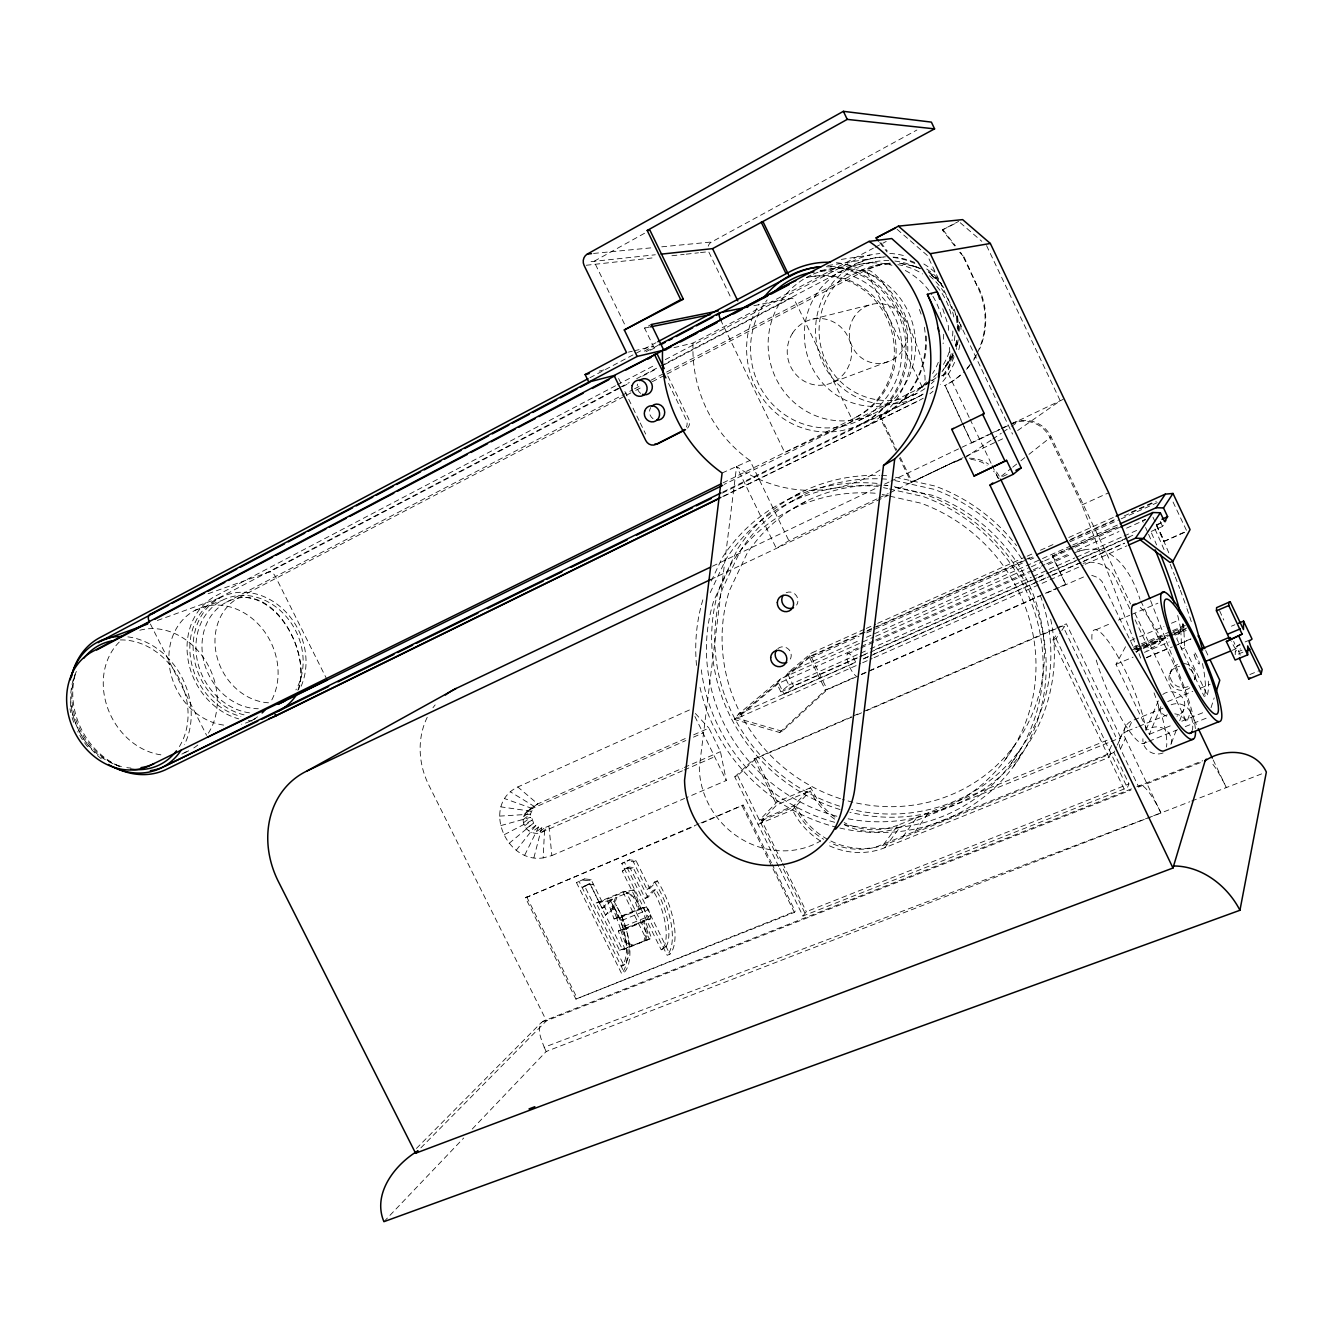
<?xml version="1.0" encoding="UTF-8"?>
<svg xmlns="http://www.w3.org/2000/svg" width="1333" height="1333" viewBox="0 0 1333 1333"><rect width="100%" height="100%" fill="white"/><g stroke="black" fill="none" stroke-linecap="round" stroke-linejoin="round"><path stroke-width="0.75" stroke-dasharray="5 3.75" d="M958.177 331.151L957.394 317.404M959.26 331.284L959.177 322.269M1235.224 654.653L1235.291 651.071L1240.606 648.871M689.411 709.972L517.804 786.97C481.213 804.499 505.507 863.734 543.148 857.902L544.68 827.776L682.363 768.308M642.306 921.203L643.689 920.92L648.055 933.017L644.872 941.248L643.489 941.548L646.672 933.317L642.306 921.203L644.989 920.103L651.554 938.299L624.81 949.096L618.329 930.984L623.911 929.817L650.454 918.987L650.671 915.538L648.488 909.539L646.105 906.973L637.957 909.123L633.608 897.059L626.11 893.243L634.108 889.927L640.623 908.023M623.911 929.817L624.161 926.368L622.011 920.387L619.612 917.854L614.013 918.954L607.581 900.958L596.134 902.991L619.595 950.296L624.81 949.096M1184.787 647.838L1181.705 649.121L1180.755 629.593L1183.187 624.161L1176.789 638.757L1204.132 696.376L1207.215 695.11L1184.787 647.838L1183.771 628.326A133.467 22.394 65.5 0 0 1182.738 622.978M880.047 469.999A136.632 131.334 82 0 1 736.582 466.483L699.308 767.441A81.13 74.965 45.5 0 0 740.948 838.74A81.13 74.965 45.5 0 0 820.695 840.923M682.363 770.824L541.898 832.125C534.433 835.858 525.152 830.692 523.486 822.761C521.086 813.247 531.067 808.115 537.732 803.916L686.078 738.182M969.174 417.396L947.946 372.957L950.312 361.243L949.529 347.413M955.511 345.947L956.644 340.348M956.311 347.363L958.327 339.432M533.9 857.752L541.665 827.743L544.68 827.776L537.566 833.308M955.644 346.38L956.994 341.398M1211.047 707.69L1214.163 697.892M1174.79 713.822A14.746 13.847 14.9 0 1 1186.787 722.236L1190.402 712.022A14.463 13.613 14.2 0 0 1171.257 704.757L1165.692 707.023M1176.189 730.301L1170.557 745.597A14.363 13.48 16.6 0 0 1165.425 729.634A14.363 13.48 16.6 0 0 1147.996 729.718M1179.722 720.72L1183.954 709.239M616.662 917.87L612.164 906.357L615.496 897.659L627.51 893.01L634.991 896.809L639.34 908.856L614.013 918.954M618.062 917.587L613.58 906.09L616.912 897.409M298.509 689.794C311.455 652.187 272.682 578.239 226.543 602.133A57.202 49.004 64 0 0 204.649 664.351A57.202 49.004 64 0 0 258.285 708.739M779.605 868.35L802.949 916.021L1127.351 787.72L1128.934 783.921L1113.905 752.495L1116.487 746.913M1125.519 646.755L1116.004 664.317L1149.379 734.316L1161.176 705.824M952.778 354.428L942.048 371.724M1146.113 729.684L1158.81 699.708M1169.774 673.782L1170.924 671.066M1120.52 748.979L1125.319 738.399A14.296 13.463 17.8 0 1 1132.25 720.67L1127.551 730.967A14.58 13.697 18.5 0 0 1120.52 748.979L1138.682 787.003A43.322 8.898 67.2 0 1 1160.943 812.963L544.197 1047.288C541.531 1039.59 535.749 1028.36 542.648 1021.428L1134.966 787.503M1120.053 738.449L1125.635 726.452M1117.337 745.064L1120.77 737.632L1066.4 623.811L862.701 711.905M1110.672 753.795L1108.973 757.411L884.829 847.705A71.599 66.55 40.5 0 1 826.993 844.672M711.305 581.021L722.286 557.661A179.488 170.574 44.1 0 1 877.697 483.429M710.222 592.668L726.018 559.06A175.739 167.042 44.1 0 1 878.247 486.445M1111.605 745.48L1107.456 754.245L875.348 847.288A68.183 63.367 40.5 0 1 829.859 842.589M297.826 690.244C311.239 655.753 279.763 594.185 239.373 597.417A56.569 48.605 64.1 0 0 217.579 658.985A56.569 48.605 64.1 0 0 270.666 702.874M524.735 855.12L538.682 826.893L541.665 827.743L534.533 833.275M943.497 369.224L947.196 364.992L953.078 353.095M665.983 946.58L667.333 944.197A45.372 19.412 68.1 0 0 658.919 895.093L655.669 889.378L653.02 890.477L645.189 898.475L630.459 868.666L626.51 868.183L622.311 871.149L661.235 949.846L665.983 946.58L661.235 949.846M663.284 947.646L664.634 945.28A45.355 19.462 68.1 0 0 656.253 896.176L653.02 890.477M953.228 354.961L947.196 364.992M1156.311 525.302L1163.959 541.448L1184.537 532.017M1013.78 766.175L1022.611 751.962M1151.212 531.434L1162.576 526.402L1166.308 520.42M1011.464 763.192L1019.778 749.946M864.434 629.259L811.447 653.07L809.164 656.669L784.92 677.031L788.836 685.062L780.888 691.894L776.922 683.746L780.821 678.697L873.815 637.007M1005.682 759.06L1014.68 745.064M1124.086 789.003L1052.803 639.973L1056.036 638.59L1060.651 632.025M1061.801 630.376L1066.4 623.811M1052.803 639.973L1057.236 633.708M914.871 831.975L928.501 812.78M902.841 836.824L916.787 817.529M884.829 847.705L899.942 827.226L1109.256 742.298M883.462 844.639L897.925 825.194L1111.939 738.249M780.821 678.697L738.499 714.121L734.383 719.487L779.605 732.467L782.271 731.3L827.21 689.661L859.402 675.481M784.92 677.031L788.786 672.032L811.447 653.07M1052.67 555.661L1065.817 584.637L1052.22 556.161L1067.866 548.863M802.949 916.021L806.332 911.689L1128.934 783.921M516.271 850.221L535.916 825.31L538.682 826.893L531.517 832.425M699.075 823.727L525.469 897.792L575.906 999.084L794.335 912.389L795.201 911.305L772.357 864.717M758.06 824.344L792.485 809.947L810.247 790.819A69.416 64.8 39.9 0 0 835.974 819.995M810.647 787.686L777.222 801.766L759.443 820.195L793.735 805.815L810.647 787.686L816.429 797.9A66.2 61.785 39.9 0 0 836.791 818.362M383.921 1221.678L463.701 1138.015M472.249 1129.051L546.18 1051.52L1189.786 801.766M613.58 906.79L616.829 912.439A44.955 20.145 68.3 0 1 624.594 961.326L621.228 966.342L623.877 965.275L627.243 960.26A44.989 20.112 68.3 0 0 619.428 911.355L616.196 905.707L613.58 906.79L605.399 914.888L608.031 913.805L616.196 905.707M760.91 823.161L764.525 819.378M781.738 861.485L761.693 820.561L776.722 804.932L810.247 790.819M575.906 999.084L795.201 911.305M645.189 898.475L647.855 897.359L655.669 889.378M649.771 888.494L657.302 880.863A51.954 22.161 68.1 0 1 669.882 954.211L667.166 955.294L621.761 863.451L629.676 859.835L636.024 860.651L649.771 888.494L647.105 889.594L633.358 861.785L626.993 860.968L629.676 859.835M420.878 1147.863L546.447 1020.795L1130.951 790.052M647.105 889.594L654.653 881.979L657.302 880.863M416.429 1148.429L541.281 1022.594M702.274 822.894L743.131 805.065L771.457 862.851M584.554 878.897L576.473 882.579L621.578 973.473L624.227 972.407A51.454 23.061 68.3 0 0 612.663 899.408L604.749 907.14L602.133 908.223L588.486 880.696L581.938 879.997L584.554 878.897L591.102 879.597L608.031 913.805M602.133 908.223L610.064 900.491L612.663 899.408M778.705 866.517L734.783 776.839L737.632 775.623L756.044 758.46L855.12 715.638M734.783 776.839L754.178 758.827L851.27 716.837M779.605 732.467L825.41 690.094L853.853 677.581M584.787 886.445L589.336 883.829L593.368 884.246L586.703 884.929L582.138 887.561L584.787 886.445L623.877 965.275M873.765 640.89L778.722 683.262L784.037 694.16L793.518 685.928L861.984 655.536M778.722 683.262L737.149 718.254L782.271 731.3M865.05 632.175L810.197 656.769L788.286 675.214L793.518 685.928M776.922 683.746L734.383 719.487L860.751 663.567M509.089 843.356L533.567 823.061L535.916 825.31L528.734 830.809M1001.4 476.114L1011.13 468.433M1012.747 467.167L1019.228 462.034M1020.861 460.768L1027.343 455.636M1028.959 454.37L1051.087 436.891L1130.534 603.966M541.898 832.125L548.979 826.593L551.862 855.569L543.148 857.902M932.1 380.788L936.083 377.722L931.45 380.821M526.368 828.559L533.567 823.061L530.401 814.18L534 806.265L510.289 791.769M524.585 825.81L531.8 820.345L503.641 835.008M523.486 822.761L530.717 817.312L500.308 825.727M523.169 819.595L530.401 814.18L499.325 816.129M523.636 816.562L530.867 811.164L500.741 806.865M526.802 811.614L537.732 803.916L517.804 786.97M524.885 813.83L532.1 808.464L504.474 798.55M1240.207 655.136L1236.724 646.338L1239.89 644.089M1017.629 430.542L1060.235 400.75L986.42 245.289M991.036 440.19L963.609 458.735L955.411 461.368L911.172 482.379L899.458 458.002M992.752 439.04L1001.316 433.242M1003.033 432.075L1009.897 427.443M1011.614 426.277L1018.462 421.645A28.993 28.843 16.2 0 1 1050.021 437.724L1081.979 504.907L1140.681 658.069M929.917 381.855L922.186 387.02L724.219 484.396M890.094 492.677L956.194 460.851M911.172 482.379L1003.132 438.574M963.776 426.36L971.724 442.956L945.08 385.437A72.898 71.016 -83.9 0 0 960.66 375.056M876.964 498.909L788.869 540.715L776.339 548.413L736.582 466.483M929.434 382.838L916.304 389.736A66.1 64.251 -88.8 0 0 928.918 381.521M793.685 508.356L807.698 500.442M644.539 233.275L593.968 261.335L625.294 325.702M790.652 502.091L803.882 494.793M708.223 246.188A7.198 6.748 87.5 0 1 711.572 241.989L916.854 130.051M788.236 499.442L802.399 491.727M644.289 351.146L653.42 346.313L644.555 328.101L651.304 324.486M589.902 377.756L655.986 342.714M645.938 351.779L658.802 344.964M650.404 350.196L657.752 346.297M673.981 347.663L693.043 343.064L873.332 248.221M875.181 247.255L886.212 241.44M615.529 385.787L215.696 595.951A67.117 57.419 64 0 0 188.303 661.068A67.117 57.419 64 0 0 238.69 718.87M617.362 384.82L656.069 364.492M665.267 359.643L851.37 261.835A77.614 75.414 -89.2 0 1 879.83 253.57M618.245 388.32L217.129 598.817A63.917 54.686 64 0 0 191.219 661.851A63.917 54.686 64 0 0 240.873 716.371M620.095 387.353L629.309 382.521M636.691 378.655L658.802 367.042M660.651 366.075L852.97 265.15A73.915 71.832 -89.2 0 1 883.862 257.102M208.148 593.702L269.383 571.94L629.759 382.871M642.623 376.123L657.336 368.391M664.684 364.542L791.552 297.975A7.265 1.866 63.3 0 1 796.567 304.107L852.82 421.011L784.737 452.504L720.92 320.57M226.543 602.133L632.675 389.803M634.525 388.836L641.889 384.987M651.087 380.172L859.535 271.199A66.1 64.251 -88.8 0 1 892.244 264.117M954.728 245.939L942.331 229.926L958.66 221.395M239.373 597.417L624.66 396.151M626.51 395.185L633.891 391.335M635.724 390.369L643.106 386.52M652.32 381.705L665.234 374.956M667.067 374.006L866.167 269.999L881.863 264.301L890.127 263.084M942.331 229.926L955.494 223.327M723.036 482.879L855.519 417.579A74.665 71.949 83.3 0 0 892.177 326.352A74.665 71.949 83.3 0 0 808.798 277.097L806.698 277.464A74.948 72.182 83.1 0 1 890.361 326.902A74.948 72.182 83.1 0 1 853.603 418.462L855.519 417.579M722.903 491.977L862.851 423.211A82.379 79.413 83.7 0 0 905.807 331.067A82.379 79.413 83.7 0 0 828.376 266.433M722.386 493.043L916.454 397.701A73.915 71.832 -89.2 0 0 923.053 394.018M722.769 496.459L918.037 401.016A77.614 75.414 -89.2 0 0 923.252 398.184M723.919 496.193L918.037 401.016M647.855 897.359L633.125 867.533L629.193 867.05L622.311 871.149M181.788 754.128L189.186 750.562A65.317 54.786 63.6 0 1 181.555 753.512M250.821 720.886L258.069 717.387M895.859 450.504L879.663 416.779L880.58 416.346A83.546 80.73 85.8 0 0 925.952 332.45M962.909 424.511L945.08 385.437M712.439 566.242L877.78 487.395M889.011 482.046L883.429 484.712L887.461 485.612M890.861 481.163L988.27 434.725M990.119 433.842L999.433 429.409M1001.283 428.51L1008.731 424.977M971.724 442.956L1063.567 399.167M860.985 424.094L917.954 397.001M878.847 498.009L888.211 493.56M710.656 579.555L888.578 495.193M859.185 420.378L873.865 413.513M904.074 399.417L916.354 393.685M1007.148 474.415L998.367 478.514A33.458 32.958 44.6 0 0 993.585 471.149M1081.979 504.907L1108.689 492.777M941.581 375.839L947.946 372.957M722.103 472.998L749.962 460.468L788.869 540.715M866.333 628.41L875.781 624.161M877.681 623.311L1025.294 557.027M1027.193 556.178L1032.858 553.628M1040.44 550.229L1053.687 544.264M1068.816 537.466L1114.238 517.071M871.699 628.609L809.164 656.669L825.41 690.094M873.598 627.76L1023.294 560.61M1025.177 559.76L1032.758 556.361M1070.666 539.365L1114.238 519.803M1131.3 512.155L1154.028 501.958M866.933 631.325L874.498 627.926M876.398 627.077L1033.358 556.694M1069.299 540.565L1114.688 520.22M1124.136 515.971L1129.817 513.438M1131.717 512.588L1156.294 501.558M810.197 656.769L811.614 657.569L859.085 636.291M866.683 632.875L1022.411 563.093M1030.009 559.677L1033.808 557.977M1069.882 541.815L1119.27 519.687M1121.17 518.837L1157.244 502.658M788.786 672.032L858.852 640.69M866.417 637.307L1040.623 559.393M1042.523 558.544L1070.916 545.83M1072.815 544.98L1118.254 524.669M1069.766 548.013L1117.254 526.785M1052.22 556.161L1071.065 547.746M1072.948 546.913L1118.17 526.702M875.731 636.308L1029.676 567.391M1031.392 566.775L1042.973 561.443M1044.672 560.843L1073.382 547.863M1075.048 547.28L1120.603 526.935M1145.397 519.387L1142.481 520.686A133.383 22.578 65.5 0 1 1144.797 525.769M875.664 640.04L1031.542 570.541M1033.442 569.691L1044.839 564.609M1046.738 563.759L1069.549 553.578M1077.164 550.196L1118.97 531.55M1126.585 528.151L1145.58 519.687M847.521 653.903L858.885 648.838M860.768 647.988L1029.259 572.907M1031.159 572.057L1040.623 567.841M1048.188 564.476L1070.916 554.345M788.836 685.062L868.383 649.704M870.282 648.871L1031.259 577.289M1033.158 576.456L1074.831 557.927M1076.714 557.094L1122.169 536.882M1124.069 536.033L1137.332 530.134M863.884 654.686L867.683 653.003M875.298 649.621L1036.974 577.839M1038.874 576.989L1048.388 572.773M1050.287 571.924L1126.368 538.149M1128.268 537.299L1133.966 534.766M1156.794 524.635L1164.409 521.27M780.888 691.894L868.266 653.12M870.166 652.27L1044.889 574.706M1046.788 573.873L1122.769 540.148M1124.652 539.298L1132.25 535.933M1156.944 524.969L1160.743 523.286M738.499 714.121L856.269 661.934M863.867 658.552L871.465 655.186M873.365 654.353L1050.021 576.056M1051.92 575.223L1124.102 543.231M784.037 694.16L855.803 662.351A12.414 3.766 65.9 0 0 848.088 653.62A12.414 3.766 65.9 0 0 848.338 663.784A12.414 3.766 65.9 0 0 856.136 676.014M863.367 658.985L1050.854 575.923M1052.737 575.073L1081.146 562.493M1083.046 561.643L1124.702 543.181M693.693 734.816L708.906 728.068L720.47 751.662L726.285 780.505L686.462 797.634M530.551 809.248L685.912 740.498M693.493 737.149L702.974 732.95M862.651 662.734L872.149 658.519M874.048 657.686L1083.212 565.142M1085.129 564.309L1126.952 545.797M861.435 674.248L1043.472 594.118M1045.372 593.268L1058.652 587.436M1060.551 586.603L1066.233 584.087M861.285 674.648L1039.307 596.301M1046.872 592.968L1085.045 576.339M1163.959 541.448L1186.92 531.334L1172.257 500.342M684.262 767.475L720.47 751.662M684.262 769.991L714.638 756.744M853.17 716.021L860.785 712.722M857.019 714.805L864.65 711.505M866.55 710.689L1062.784 625.86L1115.754 736.699M551.862 855.569L684.579 798.45M1095.926 629.759L1110.956 623.327M1118.47 620.112L1129.734 615.279M1131.617 614.463L1157.894 603.199M1133.95 648.421L1165.725 634.841M1173.19 631.642L1184.404 626.86M1130.234 640.706L1137.732 637.524M1139.598 636.741L1163.942 626.427M1171.44 623.244L1178.922 620.078M700.991 822.928L743.131 805.065M525.469 897.792L694.676 826.127M1133.35 647.221L1170.824 631.409M1172.69 630.626L1187.686 624.294M576.473 882.579L579.122 881.463L624.227 972.407M621.761 863.451L624.444 862.318L669.882 954.211M1132.417 649.871L1138.032 647.505M1139.915 646.722L1168.008 634.875M1169.874 634.075L1184.87 627.76M1134.766 649.987L1172.224 634.191M1174.106 633.408L1187.203 627.876M588.486 880.696L591.102 879.597M633.358 861.785L636.024 860.651M1136.899 649.688L1172.49 634.691M1174.356 633.891L1185.604 629.159M1137.099 650.071L1168.941 636.657M1170.824 635.858L1185.803 629.543M1135.699 651.704L1141.315 649.338M1143.197 648.538L1167.541 638.29M1175.04 635.141L1186.27 630.409M583.204 886.612L585.837 885.512M586.703 884.929L589.336 883.829M624.477 869.166L629.193 867.05M1116.004 664.317L1133.1 657.136M1144.497 652.337L1169.191 641.956M630.459 868.666L633.125 867.533M1146.53 657.452L1170.724 647.321M1178.155 644.206L1191.185 638.74M1146.213 657.836L1172.29 646.905M1174.14 646.122L1190.902 639.09M761.693 820.561L795.951 806.215A71.182 66.2 40.4 0 0 827.027 839.007M1231.425 626.193L1234.891 624.744M596.134 902.991L622.911 891.86L634.108 889.927M599.117 902.458L625.827 891.36L649.304 938.815L622.511 949.629L590.752 885.345M607.581 900.958L615.496 897.659M1245.105 641.939L1250.304 639.773M1236.724 646.338L1240.24 644.889M1232.142 650.371L1235.824 648.838A6.565 0.95 66 0 0 1233.642 641.44M1238.457 651.604L1241.973 650.154M1242.939 652.17L1237.624 654.353L1235.291 651.071M619.612 917.854L646.105 906.973M622.011 920.387L648.488 909.539M1167.741 701.558L1192.802 691.31M1200.5 688.161L1210.147 684.212M624.161 926.368L650.671 915.538M1134.1 719.92L1163.826 707.79M618.329 930.984L643.689 920.92M1249.871 674.515L1260.418 670.216M1127.551 730.967L1137.016 727.118M1138.915 726.352L1167.291 714.821M1111.172 741.531L1120.77 737.632M1149.379 734.316L1172.274 725.052M1181.804 721.203L1204.699 711.955M619.595 950.296L651.554 938.299M1113.905 752.495L887.778 843.706A71.182 66.2 40.4 0 1 830.276 840.723M1143.114 743.597L1146.947 742.064M1148.863 741.281L1177.606 729.701M1185.27 726.618L1208.265 717.354M1011.264 423.977L1018.462 421.645M622.228 965.309L624.877 964.242M1136.899 786.737L1202.716 760.743M1138.682 787.003L1201.316 762.276M1191.702 801.016L1262.534 773.54M833.692 381.954L891.11 360.427M1074.698 552.662L1079.68 550.896M195.135 610.281L221.861 600.5M889.261 263.734L881.863 264.301L859.535 271.199M157.344 620.495L220.412 597.617M542.648 1021.428L546.447 1020.795L428.959 785.42A76.881 68.266 56.7 0 1 427.343 717.071M897.925 825.194L890.027 827.81A66.2 61.785 39.9 0 1 844.206 822.611M977.306 352.862A72.998 71.116 -84.1 0 0 977.939 287.678L964.076 257.002L960.36 252.204M812.747 319.12L872.565 304.157M599.2 371.091L607.231 369.091M1084.112 549.896C1114.688 543.631 1132.284 574.656 1139.948 599.2M628.443 352.129L632.292 351.229M634.208 350.796L653.42 346.313M1079.097 551.029L1084.629 549.763M620.661 930.034L624.977 942.114L634.175 945.547M646.672 933.317L648.055 933.017M644.555 328.101L650.554 326.868M753.895 305.707L791.552 297.975M644.989 920.103L650.454 918.987M959.677 252.337L964.076 257.002M637.957 909.123L639.34 908.856M612.164 906.357L613.58 906.09M633.608 897.059L634.991 896.809M875.414 265.434L881.863 264.301M626.11 893.243L627.51 893.01M820.328 270.599L852.97 265.15M820.195 270.966L826.277 269.949M859.535 264.367L873.082 262.101M827.71 265.567L872.365 258.419M841.29 259.402L869.999 255.02M586.17 265.267L655.586 257.569M671.915 255.753L684.162 254.386M686.212 254.17L698.459 252.803M700.491 252.57L708.673 251.67L731.084 298.092M591.052 261.651L655.319 254.77M593.552 253.437L653.487 247.621M661.751 246.822L711.572 241.989M1091.727 575.306L1098.342 577.739L1102.024 581.521L1133.633 647.605M921.12 268.799L914.905 266.2L898.492 263.001L918.037 267.15M895.509 477.231L934.95 486.028A175.223 167.025 43.6 0 1 1016.562 545.68M894.843 480.563L933.833 489.278A171.824 163.776 43.6 0 1 1023.127 560.943M894.26 486.745L932.267 495.276A164.775 157.077 43.6 0 1 1038.007 698.009A164.775 157.077 43.6 0 1 842.523 799.367M895.543 487.428L923.802 493.777A179.488 170.574 44.1 0 1 1040.99 708.573A179.488 170.574 44.1 0 1 839.223 827.893M883.529 487.645L887.511 488.528M889.511 488.978L923.369 496.592A175.739 167.042 44.1 0 1 1038.29 705.907A175.739 167.042 44.1 0 1 842.506 824.211M882.179 494.443L888.011 495.759M889.961 496.193L921.086 503.224A168.774 160.41 44.1 0 1 1031.725 702.574A168.774 160.41 44.1 0 1 846.822 818.545M624.977 942.114L632.792 945.863M914.905 266.2L919.92 268.699M928.734 272.299L938.265 279.413M960.21 222.728L981.788 241.306M897.109 229.326L927.385 255.503L1012.53 434.108M941.181 283.779L929.967 273.715L941.398 283.812M695.359 713.488L708.906 728.068M943.031 229.843L955.411 245.822M880.88 242.739L887.245 250.971M879.763 242.606L887.028 252.004M793.735 805.815L799.7 816.329A68.183 63.367 40.5 0 0 823.644 839.29M150.379 623.994L206.615 735.366M327.218 680.047L275.431 576.572A6.482 3.333 61 0 0 269.383 571.94M526.668 896.776L577.039 997.934M622.911 891.86L646.455 939.448M782.638 863.334L806.332 911.689M737.632 775.623L779.772 861.685M783.371 869.016L805.815 914.871M742.198 805.982L794.335 912.389M694.893 716.454L726.285 780.505M618.579 378.505L621.295 384.071M624.894 391.469L632.125 406.282M633.025 408.131L639.34 421.095M640.24 422.944L645.672 434.058M756.044 758.46L777.222 801.766M754.178 758.827L776.722 804.932M811.614 657.569L827.21 689.661M667.85 376.023L688.744 419.012A8.065 7.581 72.7 0 1 686.345 429.193M668.549 383.404L686.278 419.878A8.098 7.615 72.6 0 1 686.412 427.01M880.58 416.346L896.742 450.004M900.342 457.502L912.022 481.813M1125.319 738.399L1160.943 812.963M970.057 419.262L991.285 463.701M992.169 465.55L998.367 478.514L999.783 477.397A33.325 32.858 44.4 0 0 995.018 470.066M1056.036 638.59L1127.351 787.72M1140.831 601.05L1160.243 641.906A13.28 1.95 -24.3 0 1 1146.897 650.237M1190.402 712.022L1197.417 726.768M1213.18 759.943L1226.327 787.586A43.606 7.598 66.9 0 0 1210.847 761.943M1135 613.363L1186.787 722.236M963.409 257.136L977.939 287.678M1129.801 608.748L1114.888 577.389A26.31 25.46 15.6 0 0 1083.062 563.342M1135.066 619.828L1148.23 647.505M1160.177 521.336L1162.576 526.402M1156.511 524.635L1164.242 540.948M1205.682 650.504L1208.315 656.086M544.197 1047.288L546.18 1051.52M1219.578 610.664L1223.811 620.078M1150.596 600.583L1181.288 679.513A76.864 13.647 66.2 0 1 1195.334 728.584M622.044 929.751L626.377 941.798M942.748 308.723L948.28 325.685L948.613 331.617M957.194 315.688L958.16 332.867M432.958 707.756A76.881 68.266 56.7 0 1 435.158 704.907M1012.447 423.194A28.909 28.759 14.7 0 1 1051.087 436.891M1163.092 752.945A14.363 13.48 16.6 0 1 1142.914 738.715M837.207 827.41A179.488 170.574 44.1 0 1 699.592 685.479M696.526 665.384A179.488 170.574 44.1 0 1 703.557 597.534M1050.704 619.212A175.223 167.025 43.6 0 1 849.854 812.247M840.09 809.564A175.223 167.025 43.6 0 1 719.387 587.703L737.766 548.696A175.223 167.025 43.6 0 1 879.563 475.381M881.646 475.448A175.223 167.025 43.6 0 1 889.894 475.981M1040.34 595.601A171.824 163.776 43.6 0 1 1011.23 760.526A171.824 163.776 43.6 0 1 851.604 809.448M839.557 806.132A171.824 163.776 43.6 0 1 722.403 588.869L740.465 550.612A171.824 163.776 43.6 0 1 879.547 478.814M881.58 478.88A171.824 163.776 43.6 0 1 889.678 479.413M834.641 822.278A175.739 167.042 44.1 0 1 701.325 669.866M836.891 816.246A168.774 160.41 44.1 0 1 713.855 600.5L731.55 563.009A168.774 160.41 44.1 0 1 877.797 493.443M840.523 798.734A164.775 157.077 43.6 0 1 729.434 590.602L746.813 553.911A164.775 157.077 43.6 0 1 881.846 485.262M883.879 485.345A164.775 157.077 43.6 0 1 887.945 485.612M899.942 827.226A69.416 64.8 39.9 0 1 843.739 824.461M820.561 841.056A71.599 66.55 40.5 0 1 792.485 809.947M1162.809 694.426A13.463 12.697 14.1 0 1 1182.754 697.992A13.463 12.697 14.1 0 1 1176.939 716.188M1166.692 716.254A13.463 12.697 14.1 0 1 1158.027 702.924M1202.483 663.534A168.441 28.376 65.6 0 1 1204.799 677.581L1205.249 682.379A168.441 28.376 65.6 0 1 1204.132 696.376M1208.281 681.146A168.541 28.143 65.6 0 1 1207.215 695.11M1188.07 686.628A12.73 12.047 11.7 0 1 1171.274 680.28A12.73 12.047 11.7 0 1 1177.539 664.434M1184.021 663.517A12.73 12.047 11.7 0 1 1194.718 680.013M1189.852 687.811A12.797 12.114 12 0 1 1170.124 683.063A12.797 12.114 12 0 1 1179.605 666.267M1189.153 668.533A12.797 12.114 12 0 1 1194.451 679.713M1143.397 647.705A13.28 1.95 -24.3 0 1 1160.26 641.906M1136.216 652.57A13.28 1.95 -24.3 0 1 1138.515 650.537M1152.962 517.171A176.156 29.443 65.6 0 1 1155.411 522.453M1156.228 524.219A176.156 29.443 65.6 0 1 1169.424 554.278M1154.978 529.018A176.039 29.693 65.6 0 1 1164.326 550.246M1170.207 564.342A176.039 29.693 65.6 0 1 1174.556 575.173M1175.306 577.072A176.039 29.693 65.6 0 1 1179.655 588.42M1180.355 590.286A176.039 29.693 65.6 0 1 1186.303 606.782M1186.92 608.581A176.039 29.693 65.6 0 1 1191.452 622.178M1145.564 527.485A133.383 22.578 65.5 0 1 1147.83 532.583M1148.579 534.3A133.383 22.578 65.5 0 1 1150.796 539.398M1177.689 615.479A133.383 22.578 65.5 0 1 1180.755 629.593M1151.495 533A133.467 22.394 65.5 0 1 1156.594 544.914M1154.028 692.893A76.431 14.63 66.3 0 1 1166.442 747.03M969.358 458.219A33.325 32.858 44.4 0 1 988.536 464.184M953.828 462.434A33.458 32.958 44.6 0 1 962.059 459.785M970.741 459.385A33.458 32.958 44.6 0 1 987.07 465.267M976.423 354.578A72.998 71.116 -84.1 0 1 972.49 361.126M970.291 364.242A72.998 71.116 -84.1 0 1 966.692 368.674M959.993 375.373A72.998 71.116 -84.1 0 1 944.397 385.77M978.589 287.511A72.898 71.016 -83.9 0 1 979.555 349.113M976.156 355.961A72.898 71.016 -83.9 0 1 973.157 360.843M969.791 365.459A72.898 71.016 -83.9 0 1 963.442 372.49M919.37 309.456A83.696 80.863 85.7 0 1 921.27 314.671M924.369 327.235A83.696 80.863 85.7 0 1 879.663 416.779M1140.265 607.398A70.349 12.497 66.2 0 1 1175.456 668.15A70.349 12.497 66.2 0 1 1192.485 729.851M1145.68 741.481A61.935 12.264 66.3 0 1 1123.286 721.72A61.935 12.264 66.3 0 1 1095.759 658.419M1091.944 639.29A61.935 12.264 66.3 0 1 1115.671 652.687A61.935 12.264 66.3 0 1 1146.013 730.584M749.962 460.468A133.75 128.801 83.1 0 1 693.043 343.064M786.203 592.718A8.365 7.948 53.9 0 1 796.634 605.082M777.822 648.604A8.315 7.831 50.6 0 1 789.902 659.818M1235.808 648.838A6.565 0.95 66 0 1 1231.492 641.106M610.064 900.491A51.42 23.111 68.3 0 1 621.578 973.473M654.653 881.979A51.92 22.228 68.1 0 1 667.166 955.294M897.842 264.684A66.1 64.251 -88.8 0 1 922.519 273.932M936.866 286.445A66.1 64.251 -88.8 0 1 951.679 317.487M952.845 331.034A66.1 64.251 -88.8 0 1 952.012 340.665M949.229 351.929A66.1 64.251 -88.8 0 1 941.598 367.425M936.999 373.523A66.1 64.251 -88.8 0 1 930.351 380.305M130.884 768.058A63.651 52.97 63.5 0 1 126.802 767.625M121.42 766.558A63.651 52.97 63.5 0 1 77.164 669.899M87.628 746.747A70.499 58.719 63.5 0 1 77.714 731.567M73.682 722.286A70.499 58.719 63.5 0 1 71.282 714.605M70.799 712.672A70.499 58.719 63.5 0 1 69.999 708.756M127.901 636.874A70.499 58.719 63.5 0 1 184.321 744.73M119.453 766.242A66.95 55.753 63.5 0 1 75.448 673.448M120.353 639.94A66.95 55.753 63.5 0 1 178.572 677.547A66.95 55.753 63.5 0 1 178.672 747.696M244.056 714.871A63.734 54.57 64 0 1 194.485 633.508A63.734 54.57 64 0 1 268.4 598.734A63.734 54.57 64 0 1 300.142 688.478M249.504 712.838A60.518 51.82 64 0 1 196.751 637.024A60.518 51.82 64 0 1 267.95 601.85A60.518 51.82 64 0 1 295.909 689.911M118.954 766.092A70.282 58.585 63.5 0 1 75.964 672.215M160.876 754.828A65.317 54.786 63.6 0 1 107.24 706.84A65.317 54.786 63.6 0 1 121.736 639.773M139.815 630.242A65.317 54.786 63.6 0 1 204.665 659.468A65.317 54.786 63.6 0 1 207.965 733.783M197.834 745.03A65.317 54.786 63.6 0 1 190.986 749.629M223.644 725.085A61.918 52.703 63.9 0 1 169.691 647.521A61.918 52.703 63.9 0 1 242.089 611.747A61.918 52.703 63.9 0 1 270.816 701.775M257.569 716.804A61.918 52.703 63.9 0 1 241.573 724.236M892.993 257.069A73.682 71.615 -89 0 1 914.971 262.584M926.668 269.016A73.682 71.615 -89 0 1 939.682 280.38M957.461 316.471A73.682 71.615 -89 0 1 958.744 332.017M958.194 339.748A73.682 71.615 -89 0 1 956.361 349.346M954.061 356.711A73.682 71.615 -89 0 1 941.598 378.305M933.633 386.52A73.682 71.615 -89 0 1 930.734 388.936M922.903 394.318A73.682 71.615 -89 0 1 818.195 350.446A73.682 71.615 -89 0 1 885.479 256.836M894.843 261.035A69.966 68 -89 0 1 919.487 269.016M929.468 275.814A69.966 68 -89 0 1 953.845 317.221M954.895 335.649A69.966 68 -89 0 1 953.828 343.781M951.229 353.695A69.966 68 -89 0 1 943.147 370.091M934.166 380.988A69.966 68 -89 0 1 931.25 383.721M924.935 388.636A69.966 68 -89 0 1 821.495 349.113A69.966 68 -89 0 1 890.894 260.701M826.343 266.75A82.663 79.68 83.5 0 1 904.64 365.642A82.663 79.68 83.5 0 1 796.801 425.877A82.663 79.68 83.5 0 1 759.193 304.257M819.928 271.216A78.497 75.664 83.5 0 1 900.875 363.292A78.497 75.664 83.5 0 1 795.268 420.778A78.497 75.664 83.5 0 1 767.108 299.975M893.293 257.502A73.915 71.832 -89.2 0 1 916.921 264.484M928.285 271.549A73.915 71.832 -89.2 0 1 945.297 289.928M954.245 309.339A73.915 71.832 -89.2 0 1 957.344 328.601M956.811 340.282A73.915 71.832 -89.2 0 1 955.861 346.08M953.312 355.478A73.915 71.832 -89.2 0 1 941.381 377.456M813.33 274.098A76.298 73.715 85.1 0 1 915.105 353.978A76.298 73.715 85.1 0 1 798.3 405.882A76.298 73.715 85.1 0 1 811.547 274.881M926.518 381.855A71.799 69.666 89.1 0 1 836.707 395.234A71.799 69.666 89.1 0 1 810.164 305.774A71.799 69.666 89.1 0 1 891.927 265.267M905.29 270.499A71.799 69.666 89.1 0 1 931.9 294.76M932.917 296.359A71.799 69.666 89.1 0 1 942.014 319.137M943.664 334.233A71.799 69.666 89.1 0 1 943.114 343.664M938.299 362.326A71.799 69.666 89.1 0 1 932.6 373.507M889.778 253.437A77.614 75.414 -89.2 0 1 905.507 256.053M923.852 264.001A77.614 75.414 -89.2 0 1 936.682 273.782M960.776 324.336A77.614 75.414 -89.2 0 1 961.043 332.584M959.827 344.797A77.614 75.414 -89.2 0 1 957.977 352.812M954.561 362.376A77.614 75.414 -89.2 0 1 940.282 384.387M933.05 391.269A77.614 75.414 -89.2 0 1 929.917 393.752M252.154 720.936A67.117 57.419 64 0 1 248.305 720.686M836.374 262.701A86.495 83.396 83.7 0 1 910.572 334.183A86.495 83.396 83.7 0 1 864.617 426.893M101.258 758.744A73.798 61.518 63.5 0 1 69.999 699.042M653.053 418.762A8.081 7.565 73.5 0 1 650.687 407.581M640.69 393.385A8.098 7.565 75.3 0 1 637.491 384.071M643.372 907.49L616.829 918.404L621.128 930.401L647.738 919.553L643.372 907.49M922.186 387.02L866.167 269.999A64.934 14.43 64 0 1 907.706 324.302A64.934 14.43 64 0 1 922.186 387.02M1194.251 654.97A6.515 1.05 66.1 0 0 1199.1 664.034A6.515 1.05 66.1 0 0 1196.334 655.169A6.515 1.05 66.1 0 0 1194.251 654.97M792.602 333.117A33.425 32.192 82.9 0 0 817.379 385.187A33.425 32.192 82.9 0 0 848.271 337.316A33.425 32.192 82.9 0 0 792.602 333.117M854.27 316.754A29.943 29.076 89.7 0 0 876.381 363.376A29.943 29.076 89.7 0 0 904.507 320.37A29.943 29.076 89.7 0 0 854.27 316.754"/><path stroke-width="1.5" d="M1238.357 623.294L1243.572 621.111L1243.489 629.559L1230.159 601.716L1228.909 602.433L1228.793 605.565L1242.106 634.125L1226.36 641.523L1235.108 660.035L1247.671 654.87L1247.688 645.938L1261.118 673.948L1248.704 679.014L1239.323 658.152M1229.709 639.29L1216.429 610.797L1216.596 607.631L1230.159 601.716M940.015 365.042L938.399 377.289M869.099 241.39A139.748 134.05 81 0 1 883.512 465.467L843.222 801.616A82.913 76.348 45.7 0 1 759.993 864.784A82.913 76.348 45.7 0 1 684.562 780.222L722.103 472.998A139.748 134.05 81 0 1 662.551 350.429L869.099 241.39L891.727 238.54L917.904 262.001L937.216 291.777L1021.178 467.866L1013.247 474.298L989.952 485.162L1172.973 868.016L415.596 1153.228L278.447 881.68A89.244 76.498 56.7 0 1 307.207 770.874L456.119 688.461L710.572 567.125M939.665 299.308L937.216 291.777L927.351 294.326A131.217 126.218 82.5 0 1 936.816 321.036L939.415 335A131.217 126.218 82.5 0 1 940.565 356.228C940.981 395.085 922.953 432.575 894.726 458.952L854.853 788.07A81.13 74.965 45.5 0 1 835.558 829.209M415.596 1153.228L418.012 1150.762C394.851 1164.575 372.14 1193.718 383.921 1221.678L1239.94 910.272L1266.35 772.057C1255.753 748.979 1224.061 747.63 1205.115 760.776L1172.973 868.016M1216.046 692.027L1219.778 680.28L1210.081 659.802M1140.265 539.898L1169.957 562.443L1173.09 561.076L1190.069 529.584L1172.99 493.46L1165.342 494.126L1116.138 516.221M1172.99 493.46L1163.509 507.94L1167.625 516.671L1164.542 521.603L1160.36 512.755L1152.878 512.522L1120.603 526.935M1160.36 512.755L1143.531 538.465L1128.851 544.947M1127.901 541.548L1135.499 538.182L1152.878 512.522M1120.153 523.819L1156.128 507.723L1165.342 494.126M1261.118 673.948L1262.184 669.499L1250.771 646.522L1249.021 641.256L1252.037 639.057L1243.572 621.111M1248.704 679.014L1249.854 677.947M989.952 485.162L992.768 482.946M953.378 428.41L951.745 429.376L974.073 476.048L1006.582 460.352L1013.247 474.298M974.073 476.048L1006.582 460.352M1226.36 641.523L1242.106 634.125M927.351 294.326L984.254 413.547L982.721 414.463L1005.149 461.435M883.512 465.467L894.726 458.952M664.217 368.558L656.952 353.595L614.063 375.506L588.786 382.054L585.137 374.573L626.527 352.579L584.121 265.484A8.531 7.848 82.6 0 1 587.353 254.036L843.389 111.322L931.384 122.119L934.583 128.868L712.572 248.638L661.101 254.153M647.205 230.459L649.954 230.259L683.346 299.209L680.73 299.658L647.205 230.459L847.238 119.387L934.583 128.868M666.367 349.513L637.174 356.428L624.294 329.951L680.73 299.658M683.346 299.209L624.294 329.951M588.07 378.722L99.825 637.624A73.798 61.518 63.5 0 0 71.415 677.014M657.819 341.731L789.969 271.665A86.495 83.396 83.7 0 1 830.426 262.284M96.642 650.004L149.446 622.144A7.182 4.082 59.9 0 1 150.096 614.33L637.174 356.428M659.102 344.83L719.737 312.722L747.93 306.94M98.125 642.689A70.282 58.585 63.5 0 1 101.425 640.773L168.674 605.165M172.357 603.232L236.707 569.158M240.39 567.225L284.512 543.864M288.195 541.914L304.74 533.15M308.406 531.217L352.545 507.856M356.211 505.907L372.757 497.142M376.439 495.209L392.985 486.445M396.667 484.496L420.562 471.849M424.244 469.899L440.79 461.135M444.472 459.202L461.018 450.437M464.7 448.488L488.594 435.841M492.277 433.891L508.823 425.127M512.505 423.194L529.051 414.43M532.717 412.48L556.627 399.833M560.31 397.884L576.856 389.119M580.521 387.17L589.719 382.304M661.435 344.364L665.1 342.414M668.783 340.465L672.465 338.515M676.131 336.566L692.677 327.818M696.359 325.869L712.905 317.104M716.587 315.155L720.27 313.222M722.103 312.239L791.752 275.364A82.379 79.413 83.7 0 1 820.728 266.75M614.946 375.773L92.61 651.487A63.851 53.087 63.4 0 0 74.748 732.284A63.851 53.087 63.4 0 0 150.362 765.375L721.22 483.829M625.91 369.991L788.886 283.962A74.948 72.182 83.1 0 1 795.784 280.78M878.547 241.04L876.114 237.907L898.425 226.143L962.626 219.612L990.352 243.472L1108.689 492.777L1149.846 598.65M895.609 228.01L876.114 237.907M154.945 619.228L204.566 593.052M208.248 591.102L224.777 582.388M228.46 580.438L272.549 557.177M276.231 555.228L325.852 529.051M329.518 527.118L346.063 518.387M349.729 516.438L393.835 493.177M397.517 491.227L467.333 454.386M471.016 452.454L487.545 443.722M491.227 441.79L515.121 429.176M518.787 427.243L535.333 418.512M538.999 416.562L583.104 393.302M592.285 388.453L608.831 379.722M647.421 359.36L651.087 357.427M665.8 349.663L671.299 346.763M680.496 341.914L697.026 333.183M700.708 331.234L717.254 322.519M733.517 313.938L742.498 309.189M746.097 307.29L767.675 295.909M771.274 294.01L789.253 284.512M685.495 429.709L658.552 443.406A8.015 7.498 71.6 0 1 654.753 444.139M722.686 485.345L277.897 704.357L284.879 701.025M150.346 770.674A70.282 58.585 63.5 0 0 164.959 766.142L721.036 492.893M276.414 712.105L328.651 686.445M337.982 681.863L393.968 654.37M397.701 652.537L412.63 645.205M416.363 643.356L477.947 613.113M487.261 608.531L543.247 581.038M546.98 579.205L561.909 571.874M571.24 567.291L627.226 539.782M636.557 535.199L692.527 507.706M696.259 505.874L711.189 498.542M720.903 497.376L166.542 769.274A73.798 61.518 63.5 0 1 114.721 767.508M269.016 718.654A67.117 57.419 64 0 0 275.981 715.871L718.32 498.942M164.959 766.142L257.819 721.136M261.535 719.337L274.548 713.022L275.981 715.871M951.745 429.376L984.254 413.547M207.548 737.216L327.218 680.047M307.207 770.874L710.656 579.555M1015.913 470.316L1021.178 467.866M1000.666 479.247L1036.707 554.695L1067.216 541.015L1168.491 711.839A76.864 13.647 66.2 0 0 1195.501 731.934M1161.943 519.204L1167.625 516.671M1132.517 605.649L1164.259 592.002M1216.429 610.797L1228.793 605.565M1227.993 634.008L1240.373 628.843M1199.517 649.788L1228.843 637.591M1206.448 661.001L1230.309 651.121M1246.472 650.704L1250.004 649.254M1189.636 733.417L1219.045 721.62A70.749 11.58 66.1 0 0 1188.236 624.227A70.749 11.58 66.1 0 0 1166.425 624.411A70.749 11.58 66.1 0 0 1219.045 721.62M1193.068 739.248L1164.026 750.862A76.431 14.63 66.3 0 1 1138.815 723.919L1036.707 554.695M529.018 1108.923L534.85 1106.723M101.425 640.773L147.713 623.994M150.096 614.33L153.978 612.963M585.137 374.573L589.153 373.573M650.554 326.868L710.489 314.571M718.187 310.956L651.304 324.486L663.717 350.029M898.425 226.143L930.301 253.703L990.352 243.472M587.353 254.036L591.485 253.637M1173.59 865.983C1201.833 865.933 1227.41 885.828 1239.94 910.272M1156.128 507.723L1163.509 507.94M1135.499 538.182L1143.531 538.465L1173.09 561.076M1247.671 654.87L1238.89 636.308M614.063 375.506L645.772 440.54A8.048 7.531 71.5 0 0 656.003 444.356L683.013 430.609A8.098 7.615 72.6 0 0 684.645 429.476M654.37 354.228L665.883 377.939M712.572 248.638L737.782 300.858M763.192 222.028L788.603 274.848M761.243 222.178L785.837 273.315M1198.284 728.601L1212.314 758.094M930.301 253.703L1067.216 541.015M843.389 111.322L847.238 119.387M1204.799 648.638L1198.617 635.624A18.762 2.949 66 0 1 1197.967 636.041M938.299 327.985L938.815 331.201M1202.683 650.087L1195.568 624.71A176.156 29.443 65.6 0 0 1172.357 561.343M1205.115 760.776A43.606 7.598 66.9 0 1 1206.582 759.21M445.439 694.976A76.881 68.266 56.7 0 1 456.119 688.461M1155.161 549.829A133.383 22.578 65.5 0 1 1174.223 602.866M1160.443 554.328A133.467 22.394 65.5 0 1 1180.688 614.213M1192.169 731.084A70.349 12.497 66.2 0 1 1151.545 675.798A70.349 12.497 66.2 0 1 1135.516 604.366M793.518 607.765A8.365 7.948 53.9 0 1 783.088 595.401M786.803 662.434A8.315 7.831 50.6 0 1 776.456 650.137M1230.626 638.457A6.565 0.95 66 0 1 1230.459 637.541M154.195 763.542A63.651 52.97 63.5 0 1 140.981 767.641M720.92 320.57A8.165 2.333 63 0 1 719.737 312.722M181.305 749.962A70.499 58.719 63.5 0 1 108.356 764.492M70.299 679.813A70.499 58.719 63.5 0 1 121.886 636.458M176.473 750.812A66.95 55.753 63.5 0 1 130.734 769.108M83.679 658.369A66.95 55.753 63.5 0 1 112.905 640.673M297.442 693.393A63.734 54.57 64 0 1 277.647 711.522M264.9 710.089A61.918 52.703 63.9 0 1 262.118 712.972M763.559 297.925A82.663 79.68 83.5 0 1 820.595 266.917M775.206 291.061A78.497 75.664 83.5 0 1 813.98 271.915M651.954 406.032A8.081 7.565 73.5 0 1 664.267 409.631A8.081 7.565 73.5 0 1 656.802 420.145M639.59 380.621A8.098 7.565 75.3 0 1 649.354 380.455A8.098 7.565 75.3 0 1 651.504 390.652A8.098 7.565 75.3 0 1 642.489 394.335M1169.208 627.793A62.818 10.281 66.1 0 0 1215.929 714.271A62.818 10.281 66.1 0 0 1188.719 627.976A62.818 10.281 66.1 0 0 1169.208 627.793M770.674 657.569A8.381 7.881 50.7 0 0 782.404 666.033A8.381 7.881 50.7 0 0 783.187 651.954A8.381 7.881 50.7 0 0 770.674 657.569M777.322 602.499A8.431 7.998 54 0 0 789.119 610.981A8.431 7.998 54 0 0 789.919 596.701A8.431 7.998 54 0 0 777.322 602.499M632.175 385.537A8.165 7.615 75.2 0 0 641.156 396.201A8.165 7.615 75.2 0 0 645.105 382.921A8.165 7.615 75.2 0 0 632.175 385.537M644.639 411.114A8.148 7.615 73.3 0 0 653.62 421.778A8.148 7.615 73.3 0 0 657.569 408.548A8.148 7.615 73.3 0 0 644.639 411.114"/></g></svg>
